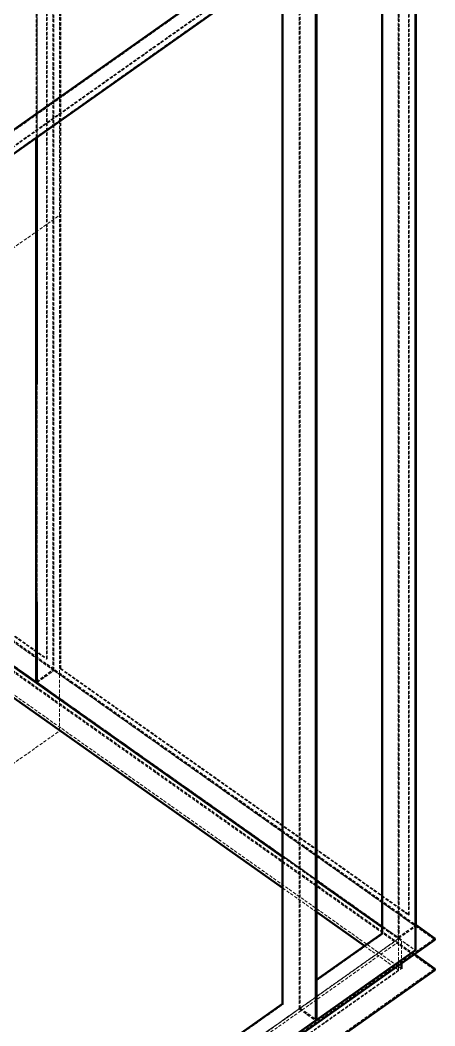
# Model space of a CAD drawing. Header units: millimetres. Extents: x 924 to 14628, y 360 to 10527.
# Drawn here: x 4163 to 4649, y 2112 to 3291 of the extents above; entities that cross this region are included whole.
import ezdxf

# ---------------------------------------------------------------- set-up
doc = ezdxf.new("R2010")
doc.units = ezdxf.units.MM
doc.linetypes.add('Hidden', pattern=[15, 5, -3, 5, -2])
for name, color, linetype, lineweight in [('Default', 7, 'Continuous', 50), ('Edges', 7, 'Hidden', 15), ('HiddenEdges', 2, 'Hidden', 15), ('HiddenSilhouettes', 2, 'Hidden', 15), ('HiddenWires', 7, 'Hidden', 15), ('Silhouettes', 7, 'Continuous', 50), ('Wires', 7, 'Hidden', 15)]:
    doc.layers.add(name, color=color, linetype=linetype, lineweight=lineweight)

# ---------------------------------------------------------------- blocks, each defined once
blk = doc.blocks.new('Isometric')
at = {"layer": 'Edges'}
for points in [[(1377.3, -383.7), (2183.4, 186.3)], [(1703.1, -943.2), (1746.4, -973.9)], [(1703.1, -944.1), (1782.6, -1000.3)], [(2184.3, -1283.5), (2286.9, -1356.1)], [(2184.3, -1284.3), (2286.9, -1356.9)], [(545.2, -2665.3), (2369.5, -1375.3)], [(2184.3, -1466.7), (2312.9, -1375.7)], [(2312.9, -1375.7), (2338.1, -1393.5)], [(2184.3, -1502.3), (2338.1, -1393.5)], [(545.2, -2675.7), (2317.2, -1422.7)], [(2131.4, -1477.7), (2132.2, -1478.3)], [(2157.4, -1485.7), (2182.6, -1503.5)], [(1378.2, -2072.3), (2182.6, -1503.5)]]:
    blk.add_lwpolyline(points, dxfattribs=at)
for points in [[(2338.1, -1393.5, 0), (2338.1, 294.8, 0)], [(2312.9, -1375.7, 0), (2312.9, 277, 0)], [(2287.8, -1368.3, 0), (2287.8, 259.2, 0)], [(2182.6, -1503.5, 0), (2182.6, 184.8, 0)], [(2157.4, -1485.7, 0), (2157.4, 167, 0)], [(2132.2, -1478.3, 0), (2132.2, 149.2, 0)], [(1748.1, -975.1, 0), (1748.1, -122.4, 0)], [(1747.3, -848.4, 0), (1747.3, -509, 0)], [(1747.3, -975.3, 0), (1747.3, -933.2, 0)], [(1748.1, -975.1, 0), (2131.4, -1246.1, 0)], [(1782.6, -1000.3, 0), (2131.4, -1246.9, 0)], [(2286.9, -1367.7, 0), (2287.8, -1368.3, 0)], [(2184.3, -1441.5, 0), (2287.8, -1368.3, 0)], [(545.2, -2712.7, 0), (2369.5, -1422.7, 0)], [(1378.2, -2011.5, 0), (2132.2, -1478.3, 0)], [(1378.2, -2036.7, 0), (2157.4, -1485.7, 0)]]:
    blk.add_polyline3d(points, dxfattribs=at)
blk.add_polyline3d([(1777.1, -996.4, 0)], close=True, dxfattribs=at)
at = {"layer": 'HiddenEdges'}
for points in [[(-416.5, 592.6), (2369.5, -1377.4)], [(-442.6, 574.1), (2317.2, -1377.4)], [(1377.3, -372.9), (2131.4, 160.3)], [(1194.3, -546.3), (1774.1, -956.3)], [(1204.1, -543.8), (1762.7, -938.8)], [(1747.3, -975.3), (1774.1, -956.3)], [(1774.1, -956.7), (2338.1, -1355.5)], [(1783.9, -953.8), (1784.7, -953.2)], [(1783.9, -953.8), (2328.4, -1338.8)], [(1748.1, -975.6), (2313.8, -1375.6)], [(2286.9, -1356.9), (2312.9, -1375.3)], [(545.2, -2674.8), (2312.9, -1424.8)], [(2159.1, -1484.5), (2184.3, -1466.7)], [(1351.3, -2055.3), (2157.4, -1485.3)], [(2157.4, -1485.3), (2183.4, -1503.7)]]:
    blk.add_lwpolyline(points, dxfattribs=at)
for points in [[(1763.5, -938.2, 0), (1763.5, 730.6, 0)], [(1774.1, -956.3, 0), (1774.1, 733.7, 0)], [(1774.1, -956.7, 0), (1774.1, 731.6, 0)], [(1748.1, -975.6, 0), (1748.1, 714.4, 0)], [(1748.1, -122.4, 0), (1748.1, 713.2, 0)], [(1783.9, -953.8, 0), (1783.9, 715, 0)], [(-416.5, 545.2, 0), (2369.5, -1424.8, 0)], [(1747.3, 0, 0), (1747.3, 339.4, 0)], [(2329.2, -1338.2, 0), (2329.2, 330.6, 0)], [(2157.4, -1485.3, 0), (2157.4, 204.7, 0)], [(2183.4, -1440.9, 0), (2183.4, 197.1, 0)], [(1194.3, -546.7, 0), (1772.4, -955.5, 0)], [(1168.3, -565.6, 0), (1748.1, -975.6, 0)], [(1748.1, -975.1, 0), (1774.1, -956.7, 0)], [(1774.1, -956.3, 0), (2339.8, -1356.3, 0)], [(1747.3, -976.2, 0), (1748.1, -975.6, 0)], [(2131.4, -1246.1, 0), (2184.3, -1283.5, 0)], [(2131.4, -1246.9, 0), (2184.3, -1284.3, 0)], [(2286.9, -1356.1, 0), (2312.1, -1373.9, 0)], [(2312.9, -1376.2, 0), (2312.9, -1357.4, 0)], [(2312.9, -1375.3, 0), (2339, -1393.7, 0)], [(2184.3, -1441.5, 0), (2184.3, -1441.5, 0)]]:
    blk.add_polyline3d(points, dxfattribs=at)
at = {"layer": 'HiddenSilhouettes'}
for points in [[(-416.5, 594.7), (2339.8, -1354.3)], [(-416.5, 547.3), (2337.5, -1400.1)], [(-442.6, 528.8), (2317.2, -1422.7)], [(545.2, -936.2), (2312.9, 313.8)], [(1762.7, -938.8), (1763.5, -938.2)], [(1746.4, -973.9), (1772.4, -955.5)], [(1784.7, -953.2), (2329.2, -1338.2)], [(2328.4, -1338.8), (2329.2, -1338.2)], [(2286.9, -1357.8), (2312.9, -1376.2)], [(2312.1, -1373.9), (2338.1, -1355.5)], [(545.2, -2625.3), (2312.9, -1375.3)], [(545.2, -2630.4), (2317.2, -1377.4)], [(2259.5, -1387), (2312.9, -1424.8)], [(2183.4, -1440.9), (2184.3, -1440.3)], [(2159.1, -1484.5), (2184.3, -1502.3)]]:
    blk.add_lwpolyline(points, dxfattribs=at)
for points in [[(1762.7, -938.8, 0), (1762.7, 730, 0)], [(1772.4, -955.5, 0), (1772.4, 732.8, 0)], [(1746.4, -123.6, 0), (1746.4, 713.4, 0)], [(1784.7, -953.2, 0), (1784.7, 715.6, 0)], [(2328.4, -1338.8, 0), (2328.4, 330, 0)], [(2312.1, -1373.9, 0), (2312.1, 314.4, 0)], [(2313.8, -1375.6, 0), (2313.8, 314.1, 0)], [(1353, -366.2, 0), (2157.4, 202.6, 0)], [(2159.1, -1484.5, 0), (2159.1, 203.8, 0)], [(1378.2, -373.5, 0), (2132.2, 159.7, 0)], [(1747.3, -123, 0), (1747.3, 0, 0)], [(1204.9, -543.2, 0), (1763.5, -938.2, 0)], [(2131.4, -1247.8, 0), (2184.3, -1285.2, 0)], [(2131.4, -1296.4, 0), (2184.3, -1333.8, 0)], [(2312.9, -1375.3, 0), (2339, -1356.9, 0)], [(2312.9, -1424.8, 0), (2312.9, -1375.3, 0)], [(2312.9, -1376.2, 0), (2313.8, -1375.6, 0)], [(2317.2, -1414.4, 0), (2317.2, -1377.4, 0)], [(2183.4, -1440.9, 0), (2184.3, -1441.5, 0)], [(2184.3, -1441.5, 0), (2184.3, -1441.5, 0)]]:
    blk.add_polyline3d(points, dxfattribs=at)
at = {"layer": 'HiddenWires'}
blk.add_polyline3d([(1782.6, -98, 0), (1782.6, 561, 0)], dxfattribs=at)
at = {"layer": 'Silhouettes'}
for points in [[(1703.1, -944.9), (1747.3, -976.2)], [(1747.3, -975.3), (1777.1, -996.4)], [(1703.1, -993.6), (2131.4, -1296.4)], [(2184.3, -1285.2), (2286.9, -1357.8)], [(2184.3, -1333.8), (2259.5, -1387)], [(2339, -1356.9), (2339.8, -1356.3)], [(545.2, -2667.4), (2369.5, -1377.4)], [(2183.4, -1503.7), (2339, -1393.7)], [(2337.5, -1400.1), (2369.5, -1422.7)], [(545.2, -2714.8), (2369.5, -1424.8)], [(1378.2, -2010.3), (2131.4, -1477.7)], [(1377.3, -2073.7), (2183.4, -1503.7)]]:
    blk.add_lwpolyline(points, dxfattribs=at)
for points in [[(2339.8, -1356.3, 0), (2339.8, 333.7, 0)], [(2339, -1393.7, 0), (2339, 296.3, 0)], [(2286.9, -1367.7, 0), (2286.9, 258.6, 0)], [(1351.3, -365.3, 0), (2157.4, 204.7, 0)], [(1378.2, -384, 0), (2182.6, 184.8, 0)], [(2183.4, -1503.7, 0), (2183.4, 186.3, 0)], [(2184.3, -1502.3, 0), (2184.3, 186, 0)], [(2131.4, -1477.7, 0), (2131.4, 148.6, 0)], [(1746.4, -973.9, 0), (1746.4, -123.6, 0)], [(1747.3, -509, 0), (1747.3, -123, 0)], [(1747.3, -976.2, 0), (1747.3, -848.4, 0)], [(1747.3, -976.2, 0), (2131.4, -1247.8, 0)], [(2184.3, -1440.3, 0), (2286.9, -1367.7, 0)], [(2339.8, -1354.3, 0), (2369.5, -1375.3, 0)], [(2369.5, -1377.4, 0), (2369.5, -1375.3, 0)], [(2317.2, -1422.7, 0), (2317.2, -1414.4, 0)], [(2369.5, -1424.8, 0), (2369.5, -1422.7, 0)]]:
    blk.add_polyline3d(points, dxfattribs=at)
at = {"layer": 'Wires'}
blk.add_lwpolyline([(1378.2, -1337.2), (1782.6, -1051.2)], dxfattribs=at)
for points in [[(1782.6, -245.1, 0), (1782.6, -98, 0)], [(1378.2, -531.1, 0), (1782.6, -245.1, 0)], [(1782.6, -1051.2, 0), (1782.6, -245.1, 0)]]:
    blk.add_polyline3d(points, dxfattribs=at)

msp = doc.modelspace()

# ---------------------------------------------------------------- block references
at = {"layer": 'Default', "xscale": 0.75, "yscale": 0.75, "zscale": 0.75}
msp.add_blockref('Isometric', (2872, 3246), dxfattribs=at)

doc.saveas('drawing.dxf')
